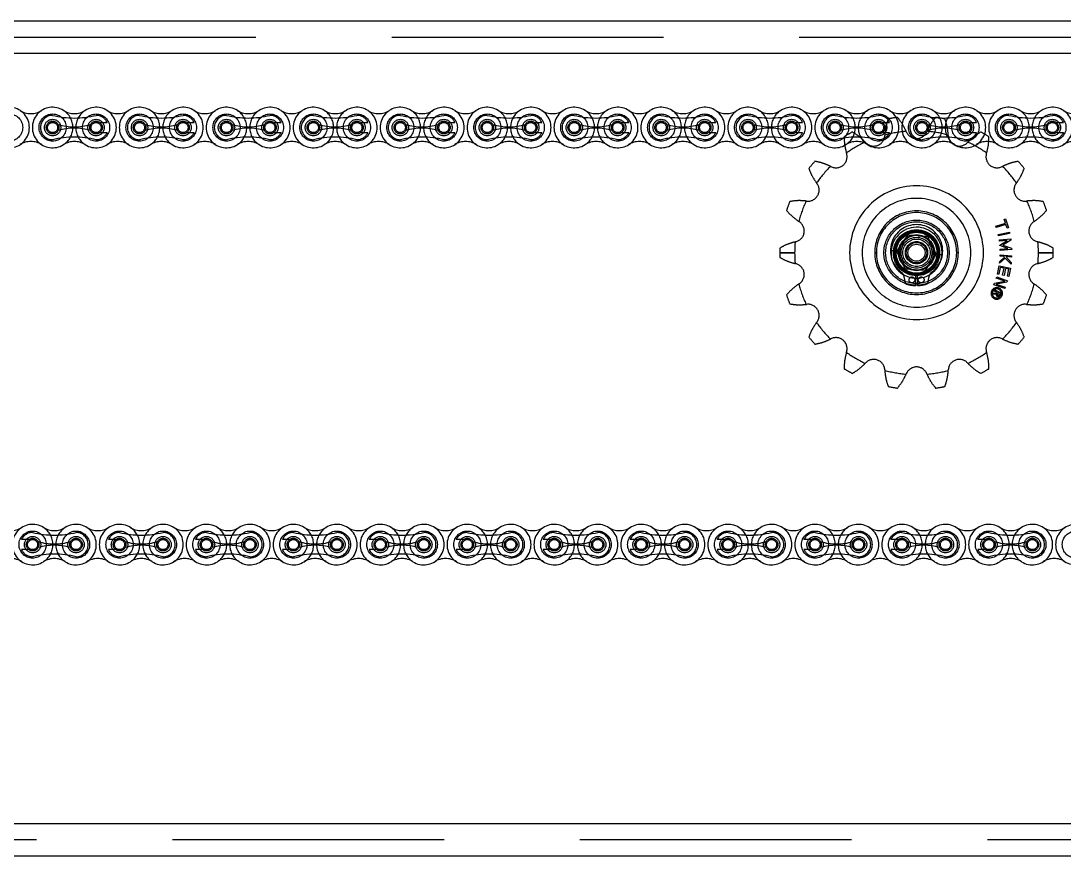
# Model space of a CAD drawing. Header units: metres. Extents: x 0 to 21025, y 0 to 14850.
# Drawn here: x 3724.7 to 4029.5, y 13042.7 to 13286.7 of the extents above; entities that cross this region are included whole.
import ezdxf

# ---------------------------------------------------------------- set-up
doc = ezdxf.new("R2010")
doc.units = ezdxf.units.M
doc.header["$LTSCALE"] = 25
doc.linetypes.add('HIDDEN2', pattern=[4.7625, 3.175, -1.5875])
doc.layers.add('SL4', color=4, linetype='Continuous')
doc.layers.add('ST1', color=7, linetype='HIDDEN2')

msp = doc.modelspace()

# ---------------------------------------------------------------- linework, layer by layer
at = {"layer": 'SL4'}
for p, q in [((2880.564, 13286.681), (4205.539, 13286.681)), ((4205.539, 13277.156), (2880.564, 13277.156)), ((3983.899, 13224.164), (3986.777, 13223.936)), ((3980.626, 13219.408), (3982.263, 13221.786)), ((3992.137, 13218.495), (3990.501, 13216.117)), ((3988.864, 13213.739), (3985.986, 13213.967)), ((2928.064, 13052.206), (4158.039, 13052.206)), ((4158.039, 13042.681), (2928.064, 13042.681))]:
    msp.add_line(p, q, dxfattribs=at)
for radius in [6, 3, 2.5]:
    msp.add_circle((3986.382, 13218.951), radius, dxfattribs=at)
for start, end in [(85.46481, 145.46481), (25.46481, 85.46481), (145.46481, 205.46481), (325.46481, 25.46481), (205.46481, 265.46481), (265.46481, 325.46481)]:
    msp.add_arc((3986.382, 13218.951), 5, start, end, dxfattribs=at)
for points, knots in [([(3982.263, 13221.786), (3982.302, 13221.842), (3982.854, 13222.645), (3983.396, 13223.432), (3983.899, 13224.164)], [0, 0, 0, 0, 0.0702006, 1, 1, 1, 1]), ([(3986.777, 13223.936), (3986.845, 13223.93), (3987.817, 13223.853), (3988.769, 13223.778), (3989.655, 13223.707)], [0, 0, 0, 0, 0.0702006, 1, 1, 1, 1]), ([(3990.896, 13221.101), (3990.783, 13221.338), (3990.363, 13222.22), (3989.954, 13223.079), (3989.655, 13223.707)], [0, 0, 0, 0, 0.26863361, 1, 1, 1, 1]), ([(3981.867, 13216.801), (3981.755, 13217.038), (3981.334, 13217.921), (3980.925, 13218.78), (3980.626, 13219.408)], [0, 0, 0, 0, 0.2686336, 1, 1, 1, 1]), ([(3992.137, 13218.495), (3992.033, 13218.713), (3991.628, 13219.563), (3991.208, 13220.446), (3990.896, 13221.101)], [0, 0, 0, 0, 0.2575513, 1, 1, 1, 1]), ([(3983.109, 13214.195), (3983.004, 13214.414), (3982.6, 13215.263), (3982.179, 13216.146), (3981.867, 13216.801)], [0, 0, 0, 0, 0.2575513, 1, 1, 1, 1]), ([(3985.986, 13213.967), (3985.918, 13213.972), (3984.946, 13214.049), (3983.994, 13214.125), (3983.109, 13214.195)], [0, 0, 0, 0, 0.0702006, 1, 1, 1, 1]), ([(3990.501, 13216.117), (3990.462, 13216.06), (3989.909, 13215.257), (3989.368, 13214.47), (3988.864, 13213.739)], [0, 0, 0, 0, 0.0702006, 1, 1, 1, 1])]:
    msp.add_open_spline(points, degree=3, knots=knots, dxfattribs=at)
at = {"layer": 'ST1'}
for p, q in [((2880.564, 13281.919), (4205.539, 13281.919)), ((4205.539, 13277.156), (2880.564, 13277.156)), ((3747.785, 13256.997), (3749.909, 13256.997)), ((3773.185, 13256.997), (3775.309, 13256.997)), ((3798.585, 13256.997), (3800.709, 13256.997)), ((3823.985, 13256.997), (3826.109, 13256.997)), ((3849.385, 13256.997), (3851.509, 13256.997)), ((3874.785, 13256.997), (3876.909, 13256.997)), ((3900.185, 13256.997), (3902.309, 13256.997)), ((3925.585, 13256.997), (3927.709, 13256.997)), ((3950.985, 13256.997), (3953.109, 13256.997)), ((3976.385, 13256.997), (3978.509, 13256.997)), ((4001.785, 13256.997), (4003.909, 13256.997)), ((4027.185, 13256.997), (4029.309, 13256.997)), ((3747.785, 13254.045), (3749.909, 13254.045)), ((3773.185, 13254.045), (3775.309, 13254.045)), ((3798.585, 13254.045), (3800.709, 13254.045)), ((3823.985, 13254.045), (3826.109, 13254.045)), ((3849.385, 13254.045), (3851.509, 13254.045)), ((3874.785, 13254.045), (3876.909, 13254.045)), ((3900.185, 13254.045), (3902.309, 13254.045)), ((3925.585, 13254.045), (3927.709, 13254.045)), ((3950.985, 13254.045), (3953.109, 13254.045)), ((3976.385, 13254.045), (3978.509, 13254.045)), ((4001.785, 13254.045), (4003.909, 13254.045)), ((4027.185, 13254.045), (4029.309, 13254.045)), ((4011.979, 13228.724), (4012.369, 13228.851)), ((4012.341, 13227.613), (4011.979, 13228.724)), ((4012.369, 13228.851), (4013.216, 13226.249)), ((4009.549, 13226.705), (4012.341, 13227.613)), ((4009.674, 13226.324), (4009.549, 13226.705)), ((4012.465, 13227.231), (4009.674, 13226.324)), ((4012.826, 13226.122), (4012.465, 13227.231)), ((4013.216, 13226.249), (4012.826, 13226.122)), ((4010.227, 13224.268), (4013.499, 13224.967)), ((4010.311, 13223.875), (4010.227, 13224.268)), ((4013.583, 13224.575), (4010.311, 13223.875)), ((4010.575, 13222.686), (4013.907, 13222.985)), ((4010.611, 13222.287), (4010.575, 13222.686)), ((4012.873, 13222.487), (4010.611, 13222.287)), ((4010.713, 13221.148), (4012.873, 13222.487)), ((4013.943, 13222.583), (4011.599, 13221.205)), ((4013.499, 13224.967), (4013.583, 13224.575)), ((4013.907, 13222.985), (4013.943, 13222.583)), ((3979.931, 13219.516), (3978.958, 13219.601)), ((3978.958, 13219.601), (3979.931, 13219.516)), ((3978.958, 13219.601), (3979.931, 13219.516)), ((3979.931, 13219.516), (3978.958, 13219.601)), ((4010.717, 13221.105), (4010.713, 13221.148)), ((4013.08, 13220.17), (4010.717, 13221.105)), ((4010.818, 13219.966), (4013.08, 13220.17)), ((4010.854, 13219.571), (4010.818, 13219.966)), ((4014.186, 13219.871), (4010.854, 13219.571)), ((4011.599, 13221.205), (4014.151, 13220.265)), ((4014.151, 13220.265), (4014.186, 13219.871)), ((3950.774, 13218.951), (3946.442, 13218.951)), ((3946.442, 13218.951), (3950.774, 13218.951)), ((3946.442, 13218.951), (3950.774, 13218.951)), ((3950.774, 13218.951), (3946.442, 13218.951)), ((3974.167, 13218.951), (3974.655, 13218.951)), ((3974.655, 13218.951), (3974.167, 13218.951)), ((3974.655, 13218.951), (3974.167, 13218.951)), ((3974.167, 13218.951), (3974.655, 13218.951)), ((3993.805, 13218.302), (3992.832, 13218.387)), ((3992.832, 13218.387), (3993.805, 13218.302)), ((3992.832, 13218.387), (3993.805, 13218.302)), ((3993.805, 13218.302), (3992.832, 13218.387)), ((3998.108, 13218.951), (3998.597, 13218.951)), ((3998.597, 13218.951), (3998.108, 13218.951)), ((3998.597, 13218.951), (3998.108, 13218.951)), ((3998.108, 13218.951), (3998.597, 13218.951)), ((4012.323, 13217.402), (4010.65, 13215.885)), ((4010.65, 13215.885), (4010.687, 13216.382)), ((4010.687, 13216.382), (4012.088, 13217.651)), ((4010.805, 13217.936), (4010.835, 13218.336)), ((4011.898, 13217.854), (4010.805, 13217.936)), ((4010.835, 13218.336), (4014.171, 13218.085)), ((4012.088, 13217.651), (4011.898, 13217.854)), ((4013.986, 13215.634), (4012.323, 13217.402)), ((4012.441, 13217.813), (4014.023, 13216.131)), ((4014.141, 13217.685), (4012.441, 13217.813)), ((4014.023, 13216.131), (4013.986, 13215.634)), ((4014.171, 13218.085), (4014.141, 13217.685)), ((4026.322, 13218.951), (4021.989, 13218.951)), ((4021.989, 13218.951), (4026.322, 13218.951)), ((4021.989, 13218.951), (4026.322, 13218.951)), ((4026.322, 13218.951), (4021.989, 13218.951)), ((4010.038, 13212.729), (4010.543, 13215.134)), ((4010.862, 13214.656), (4010.439, 13212.644)), ((4010.543, 13215.134), (4013.817, 13214.447)), ((4011.96, 13214.426), (4010.862, 13214.656)), ((4011.538, 13212.414), (4011.96, 13214.426)), ((4012.362, 13214.342), (4011.939, 13212.33)), ((4013.333, 13214.138), (4012.362, 13214.342)), ((4012.91, 13212.126), (4013.333, 13214.138)), ((4013.817, 13214.447), (4013.312, 13212.041)), ((3982.785, 13211.749), (3982.961, 13210.418)), ((3986.132, 13209.354), (3986.22, 13212.753)), ((3986.543, 13212.753), (3986.632, 13209.354)), ((3989.803, 13210.418), (3989.978, 13211.749)), ((4009.135, 13210.023), (4012.215, 13210.625)), ((4012.8, 13210.341), (4009.66, 13209.779)), ((4009.673, 13211.532), (4009.807, 13211.91)), ((4012.215, 13210.625), (4009.673, 13211.532)), ((4009.807, 13211.91), (4012.958, 13210.786)), ((4010.439, 13212.644), (4010.038, 13212.729)), ((4011.939, 13212.33), (4011.538, 13212.414)), ((4012.958, 13210.786), (4012.8, 13210.341)), ((4013.312, 13212.041), (4012.91, 13212.126)), ((4008.58, 13206.778), (4008.751, 13207.138)), ((4008.751, 13207.138), (4009.731, 13207.161)), ((4008.982, 13209.595), (4009.135, 13210.023)), ((4012.134, 13208.473), (4008.982, 13209.595)), ((4009.086, 13207.765), (4009.227, 13208.062)), ((4009.847, 13207.405), (4009.086, 13207.765)), ((4009.227, 13208.062), (4010.995, 13207.225)), ((4009.66, 13209.779), (4012.269, 13208.851)), ((4009.731, 13207.161), (4009.847, 13207.405)), ((4010.134, 13207.282), (4009.945, 13206.881)), ((4010.578, 13207.072), (4010.134, 13207.282)), ((4010.391, 13206.676), (4010.578, 13207.072)), ((4010.995, 13207.225), (4010.684, 13206.568)), ((4012.269, 13208.851), (4012.134, 13208.473)), ((4009.609, 13206.802), (4008.58, 13206.778)), ((4010.058, 13206.556), (4009.924, 13206.274)), ((4009.932, 13206.27), (4010.065, 13206.553)), ((3727.023, 13135.162), (3724.899, 13135.162)), ((3752.423, 13135.162), (3750.299, 13135.162)), ((3777.823, 13135.162), (3775.699, 13135.162)), ((3803.223, 13135.162), (3801.099, 13135.162)), ((3828.623, 13135.162), (3826.499, 13135.162)), ((3854.023, 13135.162), (3851.899, 13135.162)), ((3879.423, 13135.162), (3877.299, 13135.162)), ((3904.823, 13135.162), (3902.699, 13135.162)), ((3930.223, 13135.162), (3928.099, 13135.162)), ((3955.623, 13135.162), (3953.499, 13135.162)), ((3981.023, 13135.162), (3978.899, 13135.162)), ((4006.423, 13135.162), (4004.299, 13135.162)), ((3727.023, 13132.21), (3724.899, 13132.21)), ((3752.423, 13132.21), (3750.299, 13132.21)), ((3777.823, 13132.21), (3775.699, 13132.21)), ((3803.223, 13132.21), (3801.099, 13132.21)), ((3828.623, 13132.21), (3826.499, 13132.21)), ((3854.023, 13132.21), (3851.899, 13132.21)), ((3879.423, 13132.21), (3877.299, 13132.21)), ((3904.823, 13132.21), (3902.699, 13132.21)), ((3930.223, 13132.21), (3928.099, 13132.21)), ((3955.623, 13132.21), (3953.499, 13132.21)), ((3981.023, 13132.21), (3978.899, 13132.21)), ((4006.423, 13132.21), (4004.299, 13132.21)), ((2880.564, 13052.206), (4205.539, 13052.206)), ((4205.539, 13047.444), (2880.564, 13047.444))]:
    msp.add_line(p, q, dxfattribs=at)
for centre, radius in [((3721.278, 13255.521), 3.96), ((3733.978, 13255.521), 3.96), ((3746.678, 13255.521), 3.96), ((3759.378, 13255.521), 3.96), ((3772.078, 13255.521), 3.96), ((3784.778, 13255.521), 3.96), ((3797.478, 13255.521), 3.96), ((3810.178, 13255.521), 3.96), ((3822.878, 13255.521), 3.96), ((3835.578, 13255.521), 3.96), ((3848.278, 13255.521), 3.96), ((3860.978, 13255.521), 3.96), ((3873.678, 13255.521), 3.96), ((3886.378, 13255.521), 3.96), ((3899.078, 13255.521), 3.96), ((3911.778, 13255.521), 3.96), ((3924.478, 13255.521), 3.96), ((3937.178, 13255.521), 3.96), ((3949.878, 13255.521), 3.96), ((3962.578, 13255.521), 3.96), ((3975.278, 13255.521), 3.96), ((3987.978, 13255.521), 3.96), ((4000.678, 13255.521), 3.96), ((4013.378, 13255.521), 3.96), ((4026.078, 13255.521), 3.96), ((3733.978, 13255.521), 2.398), ((3733.978, 13255.521), 1.845), ((3733.978, 13255.521), 1.476), ((3746.678, 13255.521), 2.398), ((3746.678, 13255.521), 1.845), ((3746.678, 13255.521), 1.476), ((3759.378, 13255.521), 2.399), ((3759.378, 13255.521), 1.845), ((3759.378, 13255.521), 1.476), ((3772.078, 13255.521), 2.398), ((3772.078, 13255.521), 1.845), ((3772.078, 13255.521), 1.476), ((3784.778, 13255.521), 2.398), ((3784.778, 13255.521), 1.845), ((3784.778, 13255.521), 1.476), ((3797.478, 13255.521), 2.398), ((3797.478, 13255.521), 1.845), ((3797.478, 13255.521), 1.476), ((3810.178, 13255.521), 2.398), ((3810.178, 13255.521), 1.845), ((3810.178, 13255.521), 1.476), ((3822.878, 13255.521), 2.398), ((3822.878, 13255.521), 1.845), ((3822.878, 13255.521), 1.476), ((3835.578, 13255.521), 2.398), ((3835.578, 13255.521), 1.845), ((3835.578, 13255.521), 1.476), ((3848.278, 13255.521), 2.398), ((3848.278, 13255.521), 1.845), ((3848.278, 13255.521), 1.476), ((3860.978, 13255.521), 2.398), ((3860.978, 13255.521), 1.845), ((3860.978, 13255.521), 1.476), ((3873.678, 13255.521), 2.399), ((3873.678, 13255.521), 1.845), ((3873.678, 13255.521), 1.476), ((3886.378, 13255.521), 2.398), ((3886.378, 13255.521), 1.845), ((3886.378, 13255.521), 1.476), ((3899.078, 13255.521), 2.398), ((3899.078, 13255.521), 1.845), ((3899.078, 13255.521), 1.476), ((3911.778, 13255.521), 2.398), ((3911.778, 13255.521), 1.845), ((3911.778, 13255.521), 1.476), ((3924.478, 13255.521), 2.399), ((3924.478, 13255.521), 1.845), ((3924.478, 13255.521), 1.476), ((3937.178, 13255.521), 2.398), ((3937.178, 13255.521), 1.845), ((3937.178, 13255.521), 1.476), ((3949.878, 13255.521), 2.399), ((3949.878, 13255.521), 1.845), ((3949.878, 13255.521), 1.476), ((3962.578, 13255.521), 2.399), ((3962.578, 13255.521), 1.845), ((3962.578, 13255.521), 1.476), ((3975.278, 13255.521), 2.398), ((3975.278, 13255.521), 1.845), ((3975.278, 13255.521), 1.476), ((3987.978, 13255.521), 2.398), ((3987.978, 13255.521), 1.845), ((3987.978, 13255.521), 1.476), ((4000.678, 13255.521), 2.399), ((4000.678, 13255.521), 1.845), ((4000.678, 13255.521), 1.476), ((4013.378, 13255.521), 2.399), ((4013.378, 13255.521), 1.845), ((4013.378, 13255.521), 1.476), ((4026.078, 13255.521), 2.399), ((4026.078, 13255.521), 1.845), ((4026.078, 13255.521), 1.476), ((3986.382, 13218.951), 9.525), ((3986.382, 13218.951), 9.025), ((3986.382, 13218.951), 6.725), ((3986.382, 13218.951), 6.725), ((3986.382, 13218.951), 6.475), ((3986.382, 13218.951), 6.2), ((3986.382, 13218.951), 5.975), ((3986.382, 13218.951), 5.25), ((3986.382, 13218.951), 5.25), ((3986.382, 13218.951), 4.5), ((3986.382, 13218.951), 4), ((3986.382, 13218.951), 3.25), ((3986.382, 13218.951), 3.25), ((3986.382, 13218.951), 3.2), ((3985.032, 13211.015), 0.85), ((3987.732, 13211.015), 0.85), ((3728.13, 13133.686), 3.96), ((3740.83, 13133.686), 3.96), ((3753.53, 13133.686), 3.96), ((3766.23, 13133.686), 3.96), ((3778.93, 13133.686), 3.96), ((3791.63, 13133.686), 3.96), ((3804.33, 13133.686), 3.96), ((3817.03, 13133.686), 3.96), ((3829.73, 13133.686), 3.96), ((3842.43, 13133.686), 3.96), ((3855.13, 13133.686), 3.96), ((3867.83, 13133.686), 3.96), ((3880.53, 13133.686), 3.96), ((3893.23, 13133.686), 3.96), ((3905.93, 13133.686), 3.96), ((3918.63, 13133.686), 3.96), ((3931.33, 13133.686), 3.96), ((3944.03, 13133.686), 3.96), ((3956.73, 13133.686), 3.96), ((3969.43, 13133.686), 3.96), ((3982.13, 13133.686), 3.96), ((3994.83, 13133.686), 3.96), ((4007.53, 13133.686), 3.96), ((4020.23, 13133.686), 3.96), ((4032.93, 13133.686), 3.96), ((3728.13, 13133.686), 2.398), ((3728.13, 13133.686), 1.845), ((3728.13, 13133.686), 1.476), ((3740.83, 13133.686), 2.399), ((3740.83, 13133.686), 1.845), ((3740.83, 13133.686), 1.476), ((3753.53, 13133.686), 2.399), ((3753.53, 13133.686), 1.845), ((3753.53, 13133.686), 1.476), ((3766.23, 13133.686), 2.399), ((3766.23, 13133.686), 1.845), ((3766.23, 13133.686), 1.476), ((3778.93, 13133.686), 2.398), ((3778.93, 13133.686), 1.845), ((3778.93, 13133.686), 1.476), ((3791.63, 13133.686), 2.398), ((3791.63, 13133.686), 1.845), ((3791.63, 13133.686), 1.476), ((3804.33, 13133.686), 2.398), ((3804.33, 13133.686), 1.845), ((3804.33, 13133.686), 1.476), ((3817.03, 13133.686), 2.398), ((3817.03, 13133.686), 1.845), ((3817.03, 13133.686), 1.476), ((3829.73, 13133.686), 2.398), ((3829.73, 13133.686), 1.845), ((3829.73, 13133.686), 1.476), ((3842.43, 13133.686), 2.398), ((3842.43, 13133.686), 1.845), ((3842.43, 13133.686), 1.476), ((3855.13, 13133.686), 2.398), ((3855.13, 13133.686), 1.845), ((3855.13, 13133.686), 1.476), ((3867.83, 13133.686), 2.399), ((3867.83, 13133.686), 1.845), ((3867.83, 13133.686), 1.476), ((3880.53, 13133.686), 2.399), ((3880.53, 13133.686), 1.845), ((3880.53, 13133.686), 1.476), ((3893.23, 13133.686), 2.398), ((3893.23, 13133.686), 1.845), ((3893.23, 13133.686), 1.476), ((3905.93, 13133.686), 2.399), ((3905.93, 13133.686), 1.845), ((3905.93, 13133.686), 1.476), ((3918.63, 13133.686), 2.398), ((3918.63, 13133.686), 1.845), ((3918.63, 13133.686), 1.476), ((3931.33, 13133.686), 2.398), ((3931.33, 13133.686), 1.845), ((3931.33, 13133.686), 1.476), ((3944.03, 13133.686), 2.398), ((3944.03, 13133.686), 1.845), ((3944.03, 13133.686), 1.476), ((3956.73, 13133.686), 2.398), ((3956.73, 13133.686), 1.845), ((3956.73, 13133.686), 1.476), ((3969.43, 13133.686), 2.398), ((3969.43, 13133.686), 1.845), ((3969.43, 13133.686), 1.476), ((3982.13, 13133.686), 2.399), ((3982.13, 13133.686), 1.845), ((3982.13, 13133.686), 1.476), ((3994.83, 13133.686), 2.399), ((3994.83, 13133.686), 1.845), ((3994.83, 13133.686), 1.476), ((4007.53, 13133.686), 2.398), ((4007.53, 13133.686), 1.845), ((4007.53, 13133.686), 1.476), ((4020.23, 13133.686), 2.398), ((4020.23, 13133.686), 1.845), ((4020.23, 13133.686), 1.476)]:
    msp.add_circle(centre, radius, dxfattribs=at)
for centre, radius, start, end in [((3721.278, 13255.521), 5.92, 237.56669, 122.43331), ((3727.628, 13265.514), 5.92, 237.56669, 302.43331), ((3733.978, 13255.521), 5.92, 57.56669, 302.43331), ((3733.978, 13255.521), 3.552, 90, 270), ((3740.328, 13284.618), 26.322, 256.04015, 283.95985), ((3740.328, 13265.514), 5.92, 237.56669, 302.43331), ((3733.978, 13255.521), 5.92, 302.43324, 57.56676), ((3746.678, 13255.521), 5.92, 122.43324, 237.56676), ((3746.678, 13255.521), 5.92, 237.56669, 122.43331), ((3746.678, 13255.521), 3.552, 24.55336, 90), ((3753.028, 13265.514), 5.92, 237.56669, 302.43331), ((3759.378, 13255.521), 5.92, 57.56669, 302.43331), ((3759.378, 13255.521), 3.552, 90, 270), ((3765.728, 13284.618), 26.322, 256.04015, 283.95985), ((3765.728, 13265.514), 5.92, 237.56669, 302.43331), ((3759.378, 13255.521), 5.92, 302.43324, 57.56676), ((3772.078, 13255.521), 5.92, 122.43324, 237.56676), ((3772.078, 13255.521), 5.92, 237.56669, 122.43331), ((3772.078, 13255.521), 3.552, 24.55336, 90), ((3778.428, 13265.514), 5.92, 237.56669, 302.43331), ((3784.778, 13255.521), 5.92, 57.56669, 302.43331), ((3784.778, 13255.521), 3.552, 90, 270), ((3791.128, 13284.618), 26.322, 256.04015, 283.95985), ((3791.128, 13265.514), 5.92, 237.56669, 302.43331), ((3784.778, 13255.521), 5.92, 302.43324, 57.56676), ((3797.478, 13255.521), 5.92, 122.43324, 237.56676), ((3797.478, 13255.521), 5.92, 237.56669, 122.43331), ((3797.478, 13255.521), 3.552, 24.55336, 90), ((3803.828, 13265.514), 5.92, 237.56669, 302.43331), ((3810.178, 13255.521), 5.92, 57.56669, 302.43331), ((3810.178, 13255.521), 3.552, 90, 270), ((3816.528, 13284.618), 26.322, 256.04015, 283.95985), ((3816.528, 13265.514), 5.92, 237.56669, 302.43331), ((3810.178, 13255.521), 5.92, 302.43324, 57.56676), ((3822.878, 13255.521), 5.92, 122.43324, 237.56676), ((3822.878, 13255.521), 5.92, 237.56669, 122.43331), ((3822.878, 13255.521), 3.552, 24.55336, 90), ((3829.228, 13265.514), 5.92, 237.56669, 302.43331), ((3835.578, 13255.521), 5.92, 57.56669, 302.43331), ((3835.578, 13255.521), 3.552, 90, 270), ((3841.928, 13284.618), 26.322, 256.04015, 283.95985), ((3841.928, 13265.514), 5.92, 237.56669, 302.43331), ((3835.578, 13255.521), 5.92, 302.43324, 57.56676), ((3848.278, 13255.521), 5.92, 122.43324, 237.56676), ((3848.278, 13255.521), 5.92, 237.56669, 122.43331), ((3848.278, 13255.521), 3.552, 24.55336, 90), ((3854.628, 13265.514), 5.92, 237.56669, 302.43331), ((3860.978, 13255.521), 5.92, 57.56669, 302.43331), ((3860.978, 13255.521), 3.552, 90, 270), ((3867.328, 13284.618), 26.322, 256.04015, 283.95985), ((3867.328, 13265.514), 5.92, 237.56669, 302.43331), ((3860.978, 13255.521), 5.92, 302.43324, 57.56676), ((3873.678, 13255.521), 5.92, 122.43324, 237.56676), ((3873.678, 13255.521), 5.92, 237.56669, 122.43331), ((3873.678, 13255.521), 3.552, 24.55336, 90), ((3880.028, 13265.514), 5.92, 237.56669, 302.43331), ((3886.378, 13255.521), 5.92, 57.56669, 302.43331), ((3886.378, 13255.521), 3.552, 90, 270), ((3892.728, 13284.618), 26.322, 256.04015, 283.95985), ((3892.728, 13265.514), 5.92, 237.56669, 302.43331), ((3886.378, 13255.521), 5.92, 302.43324, 57.56676), ((3899.078, 13255.521), 5.92, 122.43324, 237.56676), ((3899.078, 13255.521), 5.92, 237.56669, 122.43331), ((3899.078, 13255.521), 3.552, 24.55336, 90), ((3905.428, 13265.514), 5.92, 237.56669, 302.43331), ((3911.778, 13255.521), 5.92, 57.56669, 302.43331), ((3911.778, 13255.521), 3.552, 90, 270), ((3918.128, 13284.618), 26.322, 256.04015, 283.95985), ((3918.128, 13265.514), 5.92, 237.56669, 302.43331), ((3911.778, 13255.521), 5.92, 302.43324, 57.56676), ((3924.478, 13255.521), 5.92, 122.43324, 237.56676), ((3924.478, 13255.521), 5.92, 237.56669, 122.43331), ((3924.478, 13255.521), 3.552, 24.55336, 90), ((3930.828, 13265.514), 5.92, 237.56669, 302.43331), ((3937.178, 13255.521), 5.92, 57.56669, 302.43331), ((3937.178, 13255.521), 3.552, 90, 270), ((3943.528, 13284.618), 26.322, 256.04015, 283.95985), ((3943.528, 13265.514), 5.92, 237.56669, 302.43331), ((3937.178, 13255.521), 5.92, 302.43324, 57.56676), ((3949.878, 13255.521), 5.92, 122.43324, 237.56676), ((3949.878, 13255.521), 5.92, 237.56669, 122.43331), ((3949.878, 13255.521), 3.552, 24.55336, 90), ((3956.228, 13265.514), 5.92, 237.56669, 302.43331), ((3962.578, 13255.521), 5.92, 57.56669, 302.43331), ((3962.578, 13255.521), 3.552, 90, 270), ((3968.928, 13284.618), 26.322, 256.04015, 283.95985), ((3968.928, 13265.514), 5.92, 237.56669, 302.43331), ((3962.578, 13255.521), 5.92, 302.43324, 57.56676), ((3975.278, 13255.521), 5.92, 122.43324, 237.56676), ((3975.278, 13255.521), 5.92, 237.56669, 122.43331), ((3975.278, 13255.521), 3.552, 24.55336, 90), ((3981.628, 13265.514), 5.92, 237.56669, 302.43331), ((3987.978, 13255.521), 5.92, 57.56669, 302.43331), ((3987.978, 13255.521), 3.552, 90, 270), ((3994.328, 13284.618), 26.322, 256.04015, 283.95985), ((3994.328, 13265.514), 5.92, 237.56669, 302.43331), ((3987.978, 13255.521), 5.92, 302.43324, 57.56676), ((4000.678, 13255.521), 5.92, 122.43324, 237.56676), ((4000.678, 13255.521), 5.92, 237.56669, 122.43331), ((4000.678, 13255.521), 3.552, 24.55336, 90), ((4007.028, 13265.514), 5.92, 237.56669, 302.43331), ((4013.378, 13255.521), 5.92, 57.56669, 302.43331), ((4013.378, 13255.521), 3.552, 90, 270), ((4019.728, 13284.618), 26.322, 256.04015, 283.95985), ((4019.728, 13265.514), 5.92, 237.56669, 302.43331), ((4013.378, 13255.521), 5.92, 302.43324, 57.56676), ((4026.078, 13255.521), 5.92, 122.43324, 237.56676), ((4026.078, 13255.521), 5.92, 237.56669, 122.43331), ((4026.078, 13255.521), 3.552, 24.55336, 90), ((4032.428, 13265.514), 5.92, 237.56669, 302.43331), ((3740.328, 13271.874), 16.175, 252.993, 287.007), ((3765.728, 13271.874), 16.175, 252.993, 287.007), ((3791.128, 13271.874), 16.175, 252.993, 287.007), ((3816.528, 13271.874), 16.175, 252.993, 287.007), ((3841.928, 13271.874), 16.175, 252.993, 287.007), ((3867.328, 13271.874), 16.175, 252.993, 287.007), ((3892.728, 13271.874), 16.175, 252.993, 287.007), ((3918.128, 13271.874), 16.175, 252.993, 287.007), ((3943.528, 13271.874), 16.175, 252.993, 287.007), ((3968.928, 13271.874), 16.175, 252.993, 287.007), ((3986.382, 13218.951), 39.94, 98.03204, 101.96796), ((3994.328, 13271.874), 16.175, 252.993, 287.007), ((3986.382, 13218.951), 39.94, 78.03204, 81.96796), ((4019.728, 13271.874), 16.175, 252.993, 287.007), ((3740.328, 13226.424), 26.322, 76.04015, 103.95985), ((3740.328, 13239.169), 16.175, 72.993, 107.007), ((3746.678, 13255.521), 3.552, 270, 335.44664), ((3765.728, 13226.424), 26.322, 76.04015, 103.95985), ((3765.728, 13239.169), 16.175, 72.993, 107.007), ((3772.078, 13255.521), 3.552, 270, 335.44664), ((3791.128, 13226.424), 26.322, 76.04015, 103.95985), ((3791.128, 13239.169), 16.175, 72.993, 107.007), ((3797.478, 13255.521), 3.552, 270, 335.44664), ((3816.528, 13226.424), 26.322, 76.04015, 103.95985), ((3816.528, 13239.169), 16.175, 72.993, 107.007), ((3822.878, 13255.521), 3.552, 270, 335.44664), ((3841.928, 13226.424), 26.322, 76.04015, 103.95985), ((3841.928, 13239.169), 16.175, 72.993, 107.007), ((3848.278, 13255.521), 3.552, 270, 335.44664), ((3867.328, 13226.424), 26.322, 76.04015, 103.95985), ((3867.328, 13239.169), 16.175, 72.993, 107.007), ((3873.678, 13255.521), 3.552, 270, 335.44664), ((3892.728, 13226.424), 26.322, 76.04015, 103.95985), ((3892.728, 13239.169), 16.175, 72.993, 107.007), ((3899.078, 13255.521), 3.552, 270, 335.44664), ((3918.128, 13226.424), 26.322, 76.04015, 103.95985), ((3918.128, 13239.169), 16.175, 72.993, 107.007), ((3924.478, 13255.521), 3.552, 270, 335.44664), ((3943.528, 13226.424), 26.322, 76.04015, 103.95985), ((3943.528, 13239.169), 16.175, 72.993, 107.007), ((3949.878, 13255.521), 3.552, 270, 335.44664), ((3968.928, 13226.424), 26.322, 76.04015, 103.95985), ((3968.928, 13239.169), 16.175, 72.993, 107.007), ((3986.382, 13218.951), 39.94, 118.03204, 121.96796), ((3973.865, 13253.341), 3.238, 222.5, 357.5), ((3975.278, 13255.521), 3.552, 270, 335.44664), ((3992.475, 13252.529), 15.39, 177.01769, 177.5), ((3986.382, 13218.951), 35.607, 94.90066, 105.09934), ((3986.382, 13218.951), 35.607, 94.90066, 105.09934), ((3986.382, 13218.951), 35.607, 94.90066, 105.09934), ((3986.382, 13218.951), 35.607, 94.90066, 105.09934), ((3969.171, 13248.42), 15.39, 22.5, 22.98231), ((3986.382, 13255.548), 3.238, 202.5, 337.5), ((3994.328, 13226.424), 26.322, 76.04015, 103.95985), ((4003.592, 13248.42), 15.39, 157.01769, 157.5), ((3986.382, 13218.951), 35.607, 74.90066, 85.09934), ((3986.382, 13218.951), 35.607, 74.90066, 85.09934), ((3986.382, 13218.951), 35.607, 74.90066, 85.09934), ((3986.382, 13218.951), 35.607, 74.90066, 85.09934), ((3994.328, 13239.169), 16.175, 72.993, 107.007), ((3980.288, 13252.529), 15.39, 2.5, 2.98231), ((3998.899, 13253.341), 3.238, 182.5, 317.5), ((4000.678, 13255.521), 3.552, 270, 335.44664), ((3986.382, 13218.951), 39.94, 58.03204, 61.96796), ((4019.728, 13226.424), 26.322, 76.04015, 103.95985), ((4019.728, 13239.169), 16.175, 72.993, 107.007), ((4026.078, 13255.521), 3.552, 270, 335.44664), ((3727.628, 13245.528), 5.92, 57.56669, 122.43331), ((3740.328, 13245.528), 5.92, 57.56669, 122.43331), ((3753.028, 13245.528), 5.92, 57.56669, 122.43331), ((3765.728, 13245.528), 5.92, 57.56669, 122.43331), ((3778.428, 13245.528), 5.92, 57.56669, 122.43331), ((3791.128, 13245.528), 5.92, 57.56669, 122.43331), ((3803.828, 13245.528), 5.92, 57.56669, 122.43331), ((3816.528, 13245.528), 5.92, 57.56669, 122.43331), ((3829.228, 13245.528), 5.92, 57.56669, 122.43331), ((3841.928, 13245.528), 5.92, 57.56669, 122.43331), ((3854.628, 13245.528), 5.92, 57.56669, 122.43331), ((3867.328, 13245.528), 5.92, 57.56669, 122.43331), ((3880.028, 13245.528), 5.92, 57.56669, 122.43331), ((3892.728, 13245.528), 5.92, 57.56669, 122.43331), ((3905.428, 13245.528), 5.92, 57.56669, 122.43331), ((3918.128, 13245.528), 5.92, 57.56669, 122.43331), ((3930.828, 13245.528), 5.92, 57.56669, 122.43331), ((3943.528, 13245.528), 5.92, 57.56669, 122.43331), ((3956.228, 13245.528), 5.92, 57.56669, 122.43331), ((3968.928, 13245.528), 5.92, 57.56669, 122.43331), ((3986.382, 13218.951), 35.607, 114.90066, 125.09934), ((3986.382, 13218.951), 35.607, 114.90066, 125.09934), ((3986.382, 13218.951), 35.607, 114.90066, 125.09934), ((3986.382, 13218.951), 35.607, 114.90066, 125.09934), ((3960.13, 13240.756), 15.39, 42.5, 42.98231), ((3981.628, 13245.528), 5.92, 57.56669, 122.43331), ((3994.328, 13245.528), 5.92, 57.56669, 122.43331), ((4012.633, 13240.756), 15.39, 137.01769, 137.5), ((3986.382, 13218.951), 35.607, 54.90066, 65.09934), ((3986.382, 13218.951), 35.607, 54.90066, 65.09934), ((3986.382, 13218.951), 35.607, 54.90066, 65.09934), ((3986.382, 13218.951), 35.607, 54.90066, 65.09934), ((4007.028, 13245.528), 5.92, 57.56669, 122.43331), ((4019.728, 13245.528), 5.92, 57.56669, 122.43331), ((4032.428, 13245.528), 5.92, 57.56669, 122.43331), ((3962.858, 13246.986), 3.238, 242.5, 17.5), ((3980.624, 13252.588), 15.39, 197.01769, 197.5), ((4009.906, 13246.986), 3.238, 162.5, 297.5), ((3992.14, 13252.588), 15.39, 342.5, 342.98231), ((3986.382, 13218.951), 39.94, 138.03204, 141.96796), ((3986.382, 13218.951), 35.607, 134.90066, 145.09934), ((3986.382, 13218.951), 35.607, 134.90066, 145.09934), ((3986.382, 13218.951), 35.607, 134.90066, 145.09934), ((3986.382, 13218.951), 35.607, 134.90066, 145.09934), ((3954.256, 13230.463), 15.39, 62.5, 62.98231), ((4018.507, 13230.463), 15.39, 117.01769, 117.5), ((3986.382, 13218.951), 35.607, 34.90066, 45.09934), ((3986.382, 13218.951), 35.607, 34.90066, 45.09934), ((3986.382, 13218.951), 35.607, 34.90066, 45.09934), ((3986.382, 13218.951), 35.607, 34.90066, 45.09934), ((3986.382, 13218.951), 39.94, 38.03204, 41.96796), ((3954.688, 13237.25), 3.238, 262.5, 37.5), ((3969.467, 13248.59), 15.39, 217.01769, 217.5), ((3986.382, 13218.951), 19.544, 0, 180), ((4018.076, 13237.25), 3.238, 142.5, 277.5), ((4003.297, 13248.59), 15.39, 322.5, 322.98231), ((3986.382, 13218.951), 15.88, 0, 180), ((3986.382, 13218.951), 39.94, 158.03204, 161.96796), ((3986.382, 13218.951), 35.607, 154.90066, 165.09934), ((3986.382, 13218.951), 35.607, 154.90066, 165.09934), ((3986.382, 13218.951), 35.607, 154.90066, 165.09934), ((3986.382, 13218.951), 35.607, 154.90066, 165.09934), ((3952.256, 13218.781), 15.39, 82.5, 82.98231), ((4020.507, 13218.781), 15.39, 97.01769, 97.5), ((3986.382, 13218.951), 35.607, 14.90066, 25.09934), ((3986.382, 13218.951), 35.607, 14.90066, 25.09934), ((3986.382, 13218.951), 35.607, 14.90066, 25.09934), ((3986.382, 13218.951), 35.607, 14.90066, 25.09934), ((3986.382, 13218.951), 39.94, 18.03204, 21.96796), ((3986.382, 13218.951), 12.215, 0, 180), ((3986.382, 13218.951), 11.726, 0, 180), ((3986.382, 13218.951), 11.726, 0, 180), ((3986.382, 13218.951), 11.726, 0, 180), ((3986.382, 13218.951), 11.726, 0, 180), ((3950.341, 13225.306), 3.238, 282.5, 57.5), ((3960.35, 13241.017), 15.39, 237.01769, 237.5), ((3986.382, 13219.508), 7.643, 306.50645, 233.49355), ((3986.382, 13218.951), 7.452, 355, 175), ((3986.382, 13218.951), 7.452, 355, 175), ((3986.382, 13218.951), 7.452, 355, 175), ((3986.382, 13218.951), 7.452, 355, 175), ((4022.423, 13225.306), 3.238, 122.5, 257.5), ((4012.414, 13241.017), 15.39, 302.5, 302.98231), ((3986.382, 13218.951), 6.2, 271.49225, 268.50775), ((3986.382, 13218.951), 39.94, 178.03204, 180), ((3986.382, 13218.951), 35.607, 174.90066, 180), ((3986.382, 13218.951), 35.607, 174.90066, 180), ((3986.382, 13218.951), 35.607, 174.90066, 180), ((3986.382, 13218.951), 35.607, 174.90066, 180), ((3954.372, 13207.119), 15.39, 102.5, 102.98231), ((3986.382, 13218.951), 7.452, 175, 355), ((3986.382, 13218.951), 7.452, 175, 355), ((3986.382, 13218.951), 7.452, 175, 355), ((3986.382, 13218.951), 7.452, 175, 355), ((4018.391, 13207.119), 15.39, 77.01769, 77.5), ((3986.382, 13218.951), 35.607, 0, 5.09934), ((3986.382, 13218.951), 35.607, 0, 5.09934), ((3986.382, 13218.951), 35.607, 0, 5.09934), ((3986.382, 13218.951), 35.607, 0, 5.09934), ((3986.382, 13218.951), 39.94, 0, 1.96796), ((3986.382, 13218.951), 39.94, 180, 181.96796), ((3986.382, 13218.951), 35.607, 180, 185.09934), ((3986.382, 13218.951), 35.607, 180, 185.09934), ((3986.382, 13218.951), 35.607, 180, 185.09934), ((3986.382, 13218.951), 35.607, 180, 185.09934), ((3986.382, 13218.951), 19.544, 180, 0), ((3986.382, 13218.951), 15.88, 180, 0), ((3986.382, 13218.951), 12.215, 180, 0), ((3986.382, 13218.951), 11.726, 180, 0), ((3986.382, 13218.951), 11.726, 180, 0), ((3986.382, 13218.951), 11.726, 180, 0), ((3986.382, 13218.951), 11.726, 180, 0), ((3986.382, 13218.951), 35.607, 354.90066, 0), ((3986.382, 13218.951), 35.607, 354.90066, 0), ((3986.382, 13218.951), 35.607, 354.90066, 0), ((3986.382, 13218.951), 35.607, 354.90066, 0), ((3986.382, 13218.951), 39.94, 358.03204, 0), ((3954.372, 13230.783), 15.39, 257.01769, 257.5), ((3950.341, 13212.596), 3.238, 302.5, 77.5), ((3980.408, 13211.436), 2.398, 7.5, 53.49355), ((3992.356, 13211.436), 2.398, 126.50645, 172.5), ((4022.423, 13212.596), 3.238, 102.5, 237.5), ((4018.391, 13230.783), 15.39, 282.5, 282.98231), ((3983.704, 13210.516), 0.75, 187.5, 252.39018), ((3989.059, 13210.516), 0.75, 287.60982, 352.5), ((3960.35, 13196.885), 15.39, 122.5, 122.98231), ((3986.382, 13218.951), 35.607, 194.90066, 205.09934), ((3986.382, 13218.951), 35.607, 194.90066, 205.09934), ((3986.382, 13218.951), 35.607, 194.90066, 205.09934), ((3986.382, 13218.951), 35.607, 194.90066, 205.09934), ((3986.382, 13218.951), 9.6, 252.39018, 268.50775), ((3986.382, 13218.951), 9.6, 271.49225, 287.60982), ((4009.816, 13207.071), 1.673, 90, 270), ((4009.816, 13207.071), 1.339, 90, 270), ((4009.816, 13207.071), 1.673, 270, 90), ((4009.816, 13207.071), 1.339, 270, 90), ((3986.382, 13218.951), 35.607, 334.90066, 345.09934), ((3986.382, 13218.951), 35.607, 334.90066, 345.09934), ((3986.382, 13218.951), 35.607, 334.90066, 345.09934), ((3986.382, 13218.951), 35.607, 334.90066, 345.09934), ((4012.414, 13196.885), 15.39, 57.01769, 57.5), ((3986.382, 13218.951), 39.94, 198.03204, 201.96796), ((4010.166, 13206.776), 0.558, 177.38053, 244.22985), ((4010.167, 13206.776), 0.245, 154.69547, 243.64226), ((4010.166, 13206.776), 0.558, 245.12571, 338.07454), ((4010.166, 13206.776), 0.245, 245.69677, 336.02659), ((3986.382, 13218.951), 39.94, 338.03204, 341.96796), ((3952.256, 13219.122), 15.39, 277.01769, 277.5), ((3954.688, 13200.653), 3.238, 322.5, 97.5), ((4018.076, 13200.653), 3.238, 82.5, 217.5), ((4020.507, 13219.122), 15.39, 262.5, 262.98231), ((3969.467, 13189.312), 15.39, 142.5, 142.98231), ((3986.382, 13218.951), 35.607, 214.90066, 225.09934), ((3986.382, 13218.951), 35.607, 214.90066, 225.09934), ((3986.382, 13218.951), 35.607, 214.90066, 225.09934), ((3986.382, 13218.951), 35.607, 214.90066, 225.09934), ((3986.382, 13218.951), 35.607, 314.90066, 325.09934), ((3986.382, 13218.951), 35.607, 314.90066, 325.09934), ((3986.382, 13218.951), 35.607, 314.90066, 325.09934), ((3986.382, 13218.951), 35.607, 314.90066, 325.09934), ((4003.297, 13189.312), 15.39, 37.01769, 37.5), ((3986.382, 13218.951), 39.94, 218.03204, 221.96796), ((3954.256, 13207.44), 15.39, 297.01769, 297.5), ((3962.858, 13190.916), 3.238, 342.5, 117.5), ((4009.906, 13190.916), 3.238, 62.5, 197.5), ((4018.507, 13207.44), 15.39, 242.5, 242.98231), ((3986.382, 13218.951), 39.94, 318.03204, 321.96796), ((3980.624, 13185.315), 15.39, 162.5, 162.98231), ((3986.382, 13218.951), 35.607, 234.90066, 245.09934), ((3986.382, 13218.951), 35.607, 234.90066, 245.09934), ((3986.382, 13218.951), 35.607, 234.90066, 245.09934), ((3986.382, 13218.951), 35.607, 234.90066, 245.09934), ((3986.382, 13218.951), 35.607, 294.90066, 305.09934), ((3986.382, 13218.951), 35.607, 294.90066, 305.09934), ((3986.382, 13218.951), 35.607, 294.90066, 305.09934), ((3986.382, 13218.951), 35.607, 294.90066, 305.09934), ((3992.14, 13185.315), 15.39, 17.01769, 17.5), ((3960.13, 13197.146), 15.39, 317.01769, 317.5), ((3973.865, 13184.561), 3.238, 2.5, 137.5), ((3998.899, 13184.561), 3.238, 42.5, 177.5), ((4012.633, 13197.146), 15.39, 222.5, 222.98231), ((3986.382, 13218.951), 39.94, 238.03204, 241.96796), ((3992.475, 13185.374), 15.39, 182.5, 182.98231), ((3986.382, 13218.951), 35.607, 254.90066, 265.09934), ((3986.382, 13218.951), 35.607, 254.90066, 265.09934), ((3986.382, 13218.951), 35.607, 254.90066, 265.09934), ((3986.382, 13218.951), 35.607, 254.90066, 265.09934), ((3969.171, 13189.483), 15.39, 337.01769, 337.5), ((3986.382, 13182.354), 3.238, 22.5, 157.5), ((4003.592, 13189.483), 15.39, 202.5, 202.98231), ((3986.382, 13218.951), 35.607, 274.90066, 285.09934), ((3986.382, 13218.951), 35.607, 274.90066, 285.09934), ((3986.382, 13218.951), 35.607, 274.90066, 285.09934), ((3986.382, 13218.951), 35.607, 274.90066, 285.09934), ((3980.288, 13185.374), 15.39, 357.01769, 357.5), ((3986.382, 13218.951), 39.94, 298.03204, 301.96796), ((3986.382, 13218.951), 39.94, 258.03204, 261.96796), ((3986.382, 13218.951), 39.94, 278.03204, 281.96796), ((3721.78, 13143.679), 5.92, 237.56669, 302.43331), ((3728.13, 13133.686), 5.92, 57.56669, 302.43331), ((3728.13, 13133.686), 3.552, 90, 155.44664), ((3734.48, 13162.783), 26.322, 256.04015, 283.95985), ((3734.48, 13143.679), 5.92, 237.56669, 302.43331), ((3728.13, 13133.686), 5.92, 302.43324, 57.56676), ((3740.83, 13133.686), 5.92, 122.43324, 237.56676), ((3740.83, 13133.686), 5.92, 237.56669, 122.43331), ((3740.83, 13133.686), 3.552, 270, 90), ((3747.18, 13143.679), 5.92, 237.56669, 302.43331), ((3753.53, 13133.686), 5.92, 57.56669, 302.43331), ((3753.53, 13133.686), 3.552, 90, 155.44664), ((3759.88, 13162.783), 26.322, 256.04015, 283.95985), ((3759.88, 13143.679), 5.92, 237.56669, 302.43331), ((3753.53, 13133.686), 5.92, 302.43324, 57.56676), ((3766.23, 13133.686), 5.92, 122.43324, 237.56676), ((3766.23, 13133.686), 5.92, 237.56669, 122.43331), ((3766.23, 13133.686), 3.552, 270, 90), ((3772.58, 13143.679), 5.92, 237.56669, 302.43331), ((3778.93, 13133.686), 5.92, 57.56669, 302.43331), ((3778.93, 13133.686), 3.552, 90, 155.44664), ((3785.28, 13162.783), 26.322, 256.04015, 283.95985), ((3785.28, 13143.679), 5.92, 237.56669, 302.43331), ((3778.93, 13133.686), 5.92, 302.43324, 57.56676), ((3791.63, 13133.686), 5.92, 122.43324, 237.56676), ((3791.63, 13133.686), 5.92, 237.56669, 122.43331), ((3791.63, 13133.686), 3.552, 270, 90), ((3797.98, 13143.679), 5.92, 237.56669, 302.43331), ((3804.33, 13133.686), 5.92, 57.56669, 302.43331), ((3804.33, 13133.686), 3.552, 90, 155.44664), ((3810.68, 13162.783), 26.322, 256.04015, 283.95985), ((3810.68, 13143.679), 5.92, 237.56669, 302.43331), ((3804.33, 13133.686), 5.92, 302.43324, 57.56676), ((3817.03, 13133.686), 5.92, 122.43324, 237.56676), ((3817.03, 13133.686), 5.92, 237.56669, 122.43331), ((3817.03, 13133.686), 3.552, 270, 90), ((3823.38, 13143.679), 5.92, 237.56669, 302.43331), ((3829.73, 13133.686), 5.92, 57.56669, 302.43331), ((3829.73, 13133.686), 3.552, 90, 155.44664), ((3836.08, 13162.783), 26.322, 256.04015, 283.95985), ((3836.08, 13143.679), 5.92, 237.56669, 302.43331), ((3829.73, 13133.686), 5.92, 302.43324, 57.56676), ((3842.43, 13133.686), 5.92, 122.43324, 237.56676), ((3842.43, 13133.686), 5.92, 237.56669, 122.43331), ((3842.43, 13133.686), 3.552, 270, 90), ((3848.78, 13143.679), 5.92, 237.56669, 302.43331), ((3855.13, 13133.686), 5.92, 57.56669, 302.43331), ((3855.13, 13133.686), 3.552, 90, 155.44664), ((3861.48, 13162.783), 26.322, 256.04015, 283.95985), ((3861.48, 13143.679), 5.92, 237.56669, 302.43331), ((3855.13, 13133.686), 5.92, 302.43324, 57.56676), ((3867.83, 13133.686), 5.92, 122.43324, 237.56676), ((3867.83, 13133.686), 5.92, 237.56669, 122.43331), ((3867.83, 13133.686), 3.552, 270, 90), ((3874.18, 13143.679), 5.92, 237.56669, 302.43331), ((3880.53, 13133.686), 5.92, 57.56669, 302.43331), ((3880.53, 13133.686), 3.552, 90, 155.44664), ((3886.88, 13162.783), 26.322, 256.04015, 283.95985), ((3886.88, 13143.679), 5.92, 237.56669, 302.43331), ((3880.53, 13133.686), 5.92, 302.43324, 57.56676), ((3893.23, 13133.686), 5.92, 122.43324, 237.56676), ((3893.23, 13133.686), 5.92, 237.56669, 122.43331), ((3893.23, 13133.686), 3.552, 270, 90), ((3899.58, 13143.679), 5.92, 237.56669, 302.43331), ((3905.93, 13133.686), 5.92, 57.56669, 302.43331), ((3905.93, 13133.686), 3.552, 90, 155.44664), ((3912.28, 13162.783), 26.322, 256.04015, 283.95985), ((3912.28, 13143.679), 5.92, 237.56669, 302.43331), ((3905.93, 13133.686), 5.92, 302.43324, 57.56676), ((3918.63, 13133.686), 5.92, 122.43324, 237.56676), ((3918.63, 13133.686), 5.92, 237.56669, 122.43331), ((3918.63, 13133.686), 3.552, 270, 90), ((3924.98, 13143.679), 5.92, 237.56669, 302.43331), ((3931.33, 13133.686), 5.92, 57.56669, 302.43331), ((3931.33, 13133.686), 3.552, 90, 155.44664), ((3937.68, 13162.783), 26.322, 256.04015, 283.95985), ((3937.68, 13143.679), 5.92, 237.56669, 302.43331), ((3931.33, 13133.686), 5.92, 302.43324, 57.56676), ((3944.03, 13133.686), 5.92, 122.43324, 237.56676), ((3944.03, 13133.686), 5.92, 237.56669, 122.43331), ((3944.03, 13133.686), 3.552, 270, 90), ((3950.38, 13143.679), 5.92, 237.56669, 302.43331), ((3956.73, 13133.686), 5.92, 57.56669, 302.43331), ((3956.73, 13133.686), 3.552, 90, 155.44664), ((3963.08, 13162.783), 26.322, 256.04015, 283.95985), ((3963.08, 13143.679), 5.92, 237.56669, 302.43331), ((3956.73, 13133.686), 5.92, 302.43324, 57.56676), ((3969.43, 13133.686), 5.92, 122.43324, 237.56676), ((3969.43, 13133.686), 5.92, 237.56669, 122.43331), ((3969.43, 13133.686), 3.552, 270, 90), ((3975.78, 13143.679), 5.92, 237.56669, 302.43331), ((3982.13, 13133.686), 5.92, 57.56669, 302.43331), ((3982.13, 13133.686), 3.552, 90, 155.44664), ((3988.48, 13162.783), 26.322, 256.04015, 283.95985), ((3988.48, 13143.679), 5.92, 237.56669, 302.43331), ((3982.13, 13133.686), 5.92, 302.43324, 57.56676), ((3994.83, 13133.686), 5.92, 122.43324, 237.56676), ((3994.83, 13133.686), 5.92, 237.56669, 122.43331), ((3994.83, 13133.686), 3.552, 270, 90), ((4001.18, 13143.679), 5.92, 237.56669, 302.43331), ((4007.53, 13133.686), 5.92, 57.56669, 302.43331), ((4007.53, 13133.686), 3.552, 90, 155.44664), ((4013.88, 13162.783), 26.322, 256.04015, 283.95985), ((4013.88, 13143.679), 5.92, 237.56669, 302.43331), ((4007.53, 13133.686), 5.92, 302.43324, 57.56676), ((4020.23, 13133.686), 5.92, 122.43324, 237.56676), ((4020.23, 13133.686), 5.92, 237.56669, 122.43331), ((4020.23, 13133.686), 3.552, 270, 90), ((4026.58, 13143.679), 5.92, 237.56669, 302.43331), ((4032.93, 13133.686), 5.92, 57.56669, 302.43331), ((3734.48, 13150.039), 16.175, 252.993, 287.007), ((3759.88, 13150.039), 16.175, 252.993, 287.007), ((3785.28, 13150.039), 16.175, 252.993, 287.007), ((3810.68, 13150.039), 16.175, 252.993, 287.007), ((3836.08, 13150.039), 16.175, 252.993, 287.007), ((3861.48, 13150.039), 16.175, 252.993, 287.007), ((3886.88, 13150.039), 16.175, 252.993, 287.007), ((3912.28, 13150.039), 16.175, 252.993, 287.007), ((3937.68, 13150.039), 16.175, 252.993, 287.007), ((3963.08, 13150.039), 16.175, 252.993, 287.007), ((3988.48, 13150.039), 16.175, 252.993, 287.007), ((4013.88, 13150.039), 16.175, 252.993, 287.007), ((3728.13, 13133.686), 3.552, 204.55336, 270), ((3734.48, 13104.589), 26.322, 76.04015, 103.95985), ((3734.48, 13117.334), 16.175, 72.993, 107.007), ((3753.53, 13133.686), 3.552, 204.55336, 270), ((3759.88, 13104.589), 26.322, 76.04015, 103.95985), ((3759.88, 13117.334), 16.175, 72.993, 107.007), ((3778.93, 13133.686), 3.552, 204.55336, 270), ((3785.28, 13104.589), 26.322, 76.04015, 103.95985), ((3785.28, 13117.334), 16.175, 72.993, 107.007), ((3804.33, 13133.686), 3.552, 204.55336, 270), ((3810.68, 13104.589), 26.322, 76.04015, 103.95985), ((3810.68, 13117.334), 16.175, 72.993, 107.007), ((3829.73, 13133.686), 3.552, 204.55336, 270), ((3836.08, 13104.589), 26.322, 76.04015, 103.95985), ((3836.08, 13117.334), 16.175, 72.993, 107.007), ((3855.13, 13133.686), 3.552, 204.55336, 270), ((3861.48, 13104.589), 26.322, 76.04015, 103.95985), ((3861.48, 13117.334), 16.175, 72.993, 107.007), ((3880.53, 13133.686), 3.552, 204.55336, 270), ((3886.88, 13104.589), 26.322, 76.04015, 103.95985), ((3886.88, 13117.334), 16.175, 72.993, 107.007), ((3905.93, 13133.686), 3.552, 204.55336, 270), ((3912.28, 13104.589), 26.322, 76.04015, 103.95985), ((3912.28, 13117.334), 16.175, 72.993, 107.007), ((3931.33, 13133.686), 3.552, 204.55336, 270), ((3937.68, 13104.589), 26.322, 76.04015, 103.95985), ((3937.68, 13117.334), 16.175, 72.993, 107.007), ((3956.73, 13133.686), 3.552, 204.55336, 270), ((3963.08, 13104.589), 26.322, 76.04015, 103.95985), ((3963.08, 13117.334), 16.175, 72.993, 107.007), ((3982.13, 13133.686), 3.552, 204.55336, 270), ((3988.48, 13104.589), 26.322, 76.04015, 103.95985), ((3988.48, 13117.334), 16.175, 72.993, 107.007), ((4007.53, 13133.686), 3.552, 204.55336, 270), ((4013.88, 13104.589), 26.322, 76.04015, 103.95985), ((4013.88, 13117.334), 16.175, 72.993, 107.007), ((3721.78, 13123.693), 5.92, 57.56669, 122.43331), ((3734.48, 13123.693), 5.92, 57.56669, 122.43331), ((3747.18, 13123.693), 5.92, 57.56669, 122.43331), ((3759.88, 13123.693), 5.92, 57.56669, 122.43331), ((3772.58, 13123.693), 5.92, 57.56669, 122.43331), ((3785.28, 13123.693), 5.92, 57.56669, 122.43331), ((3797.98, 13123.693), 5.92, 57.56669, 122.43331), ((3810.68, 13123.693), 5.92, 57.56669, 122.43331), ((3823.38, 13123.693), 5.92, 57.56669, 122.43331), ((3836.08, 13123.693), 5.92, 57.56669, 122.43331), ((3848.78, 13123.693), 5.92, 57.56669, 122.43331), ((3861.48, 13123.693), 5.92, 57.56669, 122.43331), ((3874.18, 13123.693), 5.92, 57.56669, 122.43331), ((3886.88, 13123.693), 5.92, 57.56669, 122.43331), ((3899.58, 13123.693), 5.92, 57.56669, 122.43331), ((3912.28, 13123.693), 5.92, 57.56669, 122.43331), ((3924.98, 13123.693), 5.92, 57.56669, 122.43331), ((3937.68, 13123.693), 5.92, 57.56669, 122.43331), ((3950.38, 13123.693), 5.92, 57.56669, 122.43331), ((3963.08, 13123.693), 5.92, 57.56669, 122.43331), ((3975.78, 13123.693), 5.92, 57.56669, 122.43331), ((3988.48, 13123.693), 5.92, 57.56669, 122.43331), ((4001.18, 13123.693), 5.92, 57.56669, 122.43331), ((4013.88, 13123.693), 5.92, 57.56669, 122.43331), ((4026.58, 13123.693), 5.92, 57.56669, 122.43331)]:
    msp.add_arc(centre, radius, start, end, dxfattribs=at)
for points, knots in [([(3978.1, 13258.023), (3977.845, 13257.274), (3977.336, 13255.776), (3977.183, 13254.145), (3977.106, 13253.329)], [0, 0, 0, 0, 0.5001333, 1, 1, 1, 1]), ([(3983.34, 13254.428), (3982.989, 13255.168), (3982.288, 13256.648), (3981.297, 13257.882), (3980.801, 13258.499)], [0, 0, 0, 0, 0.4994185, 1, 1, 1, 1]), ([(3991.962, 13258.499), (3991.463, 13257.885), (3990.594, 13256.817), (3989.977, 13255.533), (3989.714, 13254.986)], [0, 0, 0, 0, 0.5744671, 1, 1, 1, 1]), ([(3995.657, 13253.329), (3995.581, 13254.143), (3995.428, 13255.775), (3994.919, 13257.273), (3994.664, 13258.023)], [0, 0, 0, 0, 0.4990977, 1, 1, 1, 1]), ([(3965.236, 13252.834), (3965.253, 13252.043), (3965.286, 13250.461), (3965.701, 13248.876), (3965.908, 13248.084)], [0, 0, 0, 0, 0.5003717, 1, 1, 1, 1]), ([(3971.389, 13251.249), (3970.807, 13251.824), (3969.641, 13252.975), (3968.288, 13253.795), (3967.611, 13254.206)], [0, 0, 0, 0, 0.4994786, 1, 1, 1, 1]), ([(4005.152, 13254.206), (4004.475, 13253.795), (4003.122, 13252.975), (4001.956, 13251.824), (4001.374, 13251.249)], [0, 0, 0, 0, 0.500514, 1, 1, 1, 1]), ([(4006.856, 13248.084), (4007.063, 13248.875), (4007.477, 13250.461), (4007.511, 13252.042), (4007.528, 13252.834)], [0, 0, 0, 0, 0.4994271, 1, 1, 1, 1]), ([(3954.922, 13243.558), (3955.209, 13242.82), (3955.782, 13241.345), (3956.713, 13239.997), (3957.178, 13239.324)], [0, 0, 0, 0, 0.5005125, 1, 1, 1, 1]), ([(3961.247, 13244.173), (3960.503, 13244.514), (3959.014, 13245.198), (3957.462, 13245.506), (3956.686, 13245.66)], [0, 0, 0, 0, 0.499464, 1, 1, 1, 1]), ([(4016.078, 13245.66), (4015.301, 13245.506), (4013.749, 13245.198), (4012.26, 13244.514), (4011.516, 13244.173)], [0, 0, 0, 0, 0.5005288, 1, 1, 1, 1]), ([(4015.585, 13239.324), (4016.05, 13239.997), (4016.982, 13241.345), (4017.554, 13242.82), (4017.841, 13243.558)], [0, 0, 0, 0, 0.49948, 1, 1, 1, 1]), ([(3954.136, 13234.055), (3953.321, 13234.122), (3951.688, 13234.254), (3950.125, 13234.013), (3949.342, 13233.892)], [0, 0, 0, 0, 0.4991241, 1, 1, 1, 1]), ([(4023.422, 13233.892), (4022.64, 13234.013), (4021.076, 13234.254), (4019.443, 13234.122), (4018.627, 13234.055)], [0, 0, 0, 0, 0.5001515, 1, 1, 1, 1]), ([(3948.403, 13231.315), (3948.925, 13230.719), (3949.968, 13229.529), (3951.304, 13228.581), (3951.972, 13228.107)], [0, 0, 0, 0, 0.50053357, 1, 1, 1, 1]), ([(4020.792, 13228.107), (4021.459, 13228.581), (4022.795, 13229.529), (4023.838, 13230.719), (4024.36, 13231.315)], [0, 0, 0, 0, 0.4994593, 1, 1, 1, 1]), ([(3950.915, 13222.116), (3950.127, 13221.9), (3948.547, 13221.466), (3947.16, 13220.704), (3946.465, 13220.323)], [0, 0, 0, 0, 0.4990975, 1, 1, 1, 1]), ([(4026.298, 13220.323), (4025.605, 13220.704), (4024.218, 13221.465), (4022.638, 13221.899), (4021.848, 13222.116)], [0, 0, 0, 0, 0.5001332, 1, 1, 1, 1]), ([(3946.465, 13217.58), (3947.159, 13217.199), (3948.546, 13216.437), (3950.125, 13216.003), (3950.915, 13215.786)], [0, 0, 0, 0, 0.50013323, 1, 1, 1, 1]), ([(4021.848, 13215.786), (4022.637, 13216.003), (4024.217, 13216.437), (4025.603, 13217.198), (4026.298, 13217.58)], [0, 0, 0, 0, 0.4990977, 1, 1, 1, 1]), ([(3951.972, 13209.795), (3951.304, 13209.321), (3949.968, 13208.373), (3948.925, 13207.183), (3948.403, 13206.588)], [0, 0, 0, 0, 0.4994593, 1, 1, 1, 1]), ([(4024.36, 13206.588), (4023.838, 13207.183), (4022.795, 13208.373), (4021.459, 13209.321), (4020.792, 13209.795)], [0, 0, 0, 0, 0.5005334, 1, 1, 1, 1]), ([(3949.342, 13204.01), (3950.124, 13203.889), (3951.687, 13203.648), (3953.32, 13203.781), (3954.136, 13203.847)], [0, 0, 0, 0, 0.5001515, 1, 1, 1, 1]), ([(4018.627, 13203.847), (4019.442, 13203.781), (4021.075, 13203.648), (4022.639, 13203.889), (4023.422, 13204.01)], [0, 0, 0, 0, 0.4991241, 1, 1, 1, 1]), ([(3957.178, 13198.578), (3956.713, 13197.905), (3955.782, 13196.557), (3955.209, 13195.082), (3954.922, 13194.344)], [0, 0, 0, 0, 0.49948, 1, 1, 1, 1]), ([(4017.841, 13194.344), (4017.554, 13195.082), (4016.982, 13196.557), (4016.05, 13197.905), (4015.585, 13198.578)], [0, 0, 0, 0, 0.5005125, 1, 1, 1, 1]), ([(3956.686, 13192.243), (3957.462, 13192.397), (3959.014, 13192.705), (3960.503, 13193.388), (3961.247, 13193.729)], [0, 0, 0, 0, 0.5005288, 1, 1, 1, 1]), ([(4011.516, 13193.729), (4012.26, 13193.388), (4013.749, 13192.705), (4015.301, 13192.397), (4016.078, 13192.243)], [0, 0, 0, 0, 0.499464, 1, 1, 1, 1]), ([(3965.908, 13189.819), (3965.701, 13189.027), (3965.286, 13187.442), (3965.253, 13185.86), (3965.236, 13185.068)], [0, 0, 0, 0, 0.4994271, 1, 1, 1, 1]), ([(4007.528, 13185.068), (4007.511, 13185.86), (4007.477, 13187.442), (4007.063, 13189.027), (4006.856, 13189.819)], [0, 0, 0, 0, 0.5003717, 1, 1, 1, 1]), ([(3967.611, 13183.697), (3968.288, 13184.107), (3969.641, 13184.927), (3970.807, 13186.079), (3971.389, 13186.654)], [0, 0, 0, 0, 0.500514, 1, 1, 1, 1]), ([(4001.374, 13186.654), (4001.956, 13186.079), (4003.122, 13184.927), (4004.475, 13184.107), (4005.152, 13183.697)], [0, 0, 0, 0, 0.4994786, 1, 1, 1, 1]), ([(3977.106, 13184.573), (3977.182, 13183.759), (3977.335, 13182.128), (3977.844, 13180.63), (3978.1, 13179.879)], [0, 0, 0, 0, 0.4990977, 1, 1, 1, 1]), ([(3980.801, 13179.403), (3981.297, 13180.02), (3982.287, 13181.253), (3982.989, 13182.734), (3983.34, 13183.474)], [0, 0, 0, 0, 0.5002609, 1, 1, 1, 1]), ([(3989.424, 13183.474), (3989.774, 13182.734), (3990.476, 13181.254), (3991.466, 13180.02), (3991.962, 13179.403)], [0, 0, 0, 0, 0.49941851, 1, 1, 1, 1]), ([(3994.664, 13179.879), (3994.918, 13180.629), (3995.428, 13182.126), (3995.581, 13183.758), (3995.657, 13184.573)], [0, 0, 0, 0, 0.5001333, 1, 1, 1, 1])]:
    msp.add_open_spline(points, degree=3, knots=knots, dxfattribs=at)

doc.saveas('drawing.dxf')
